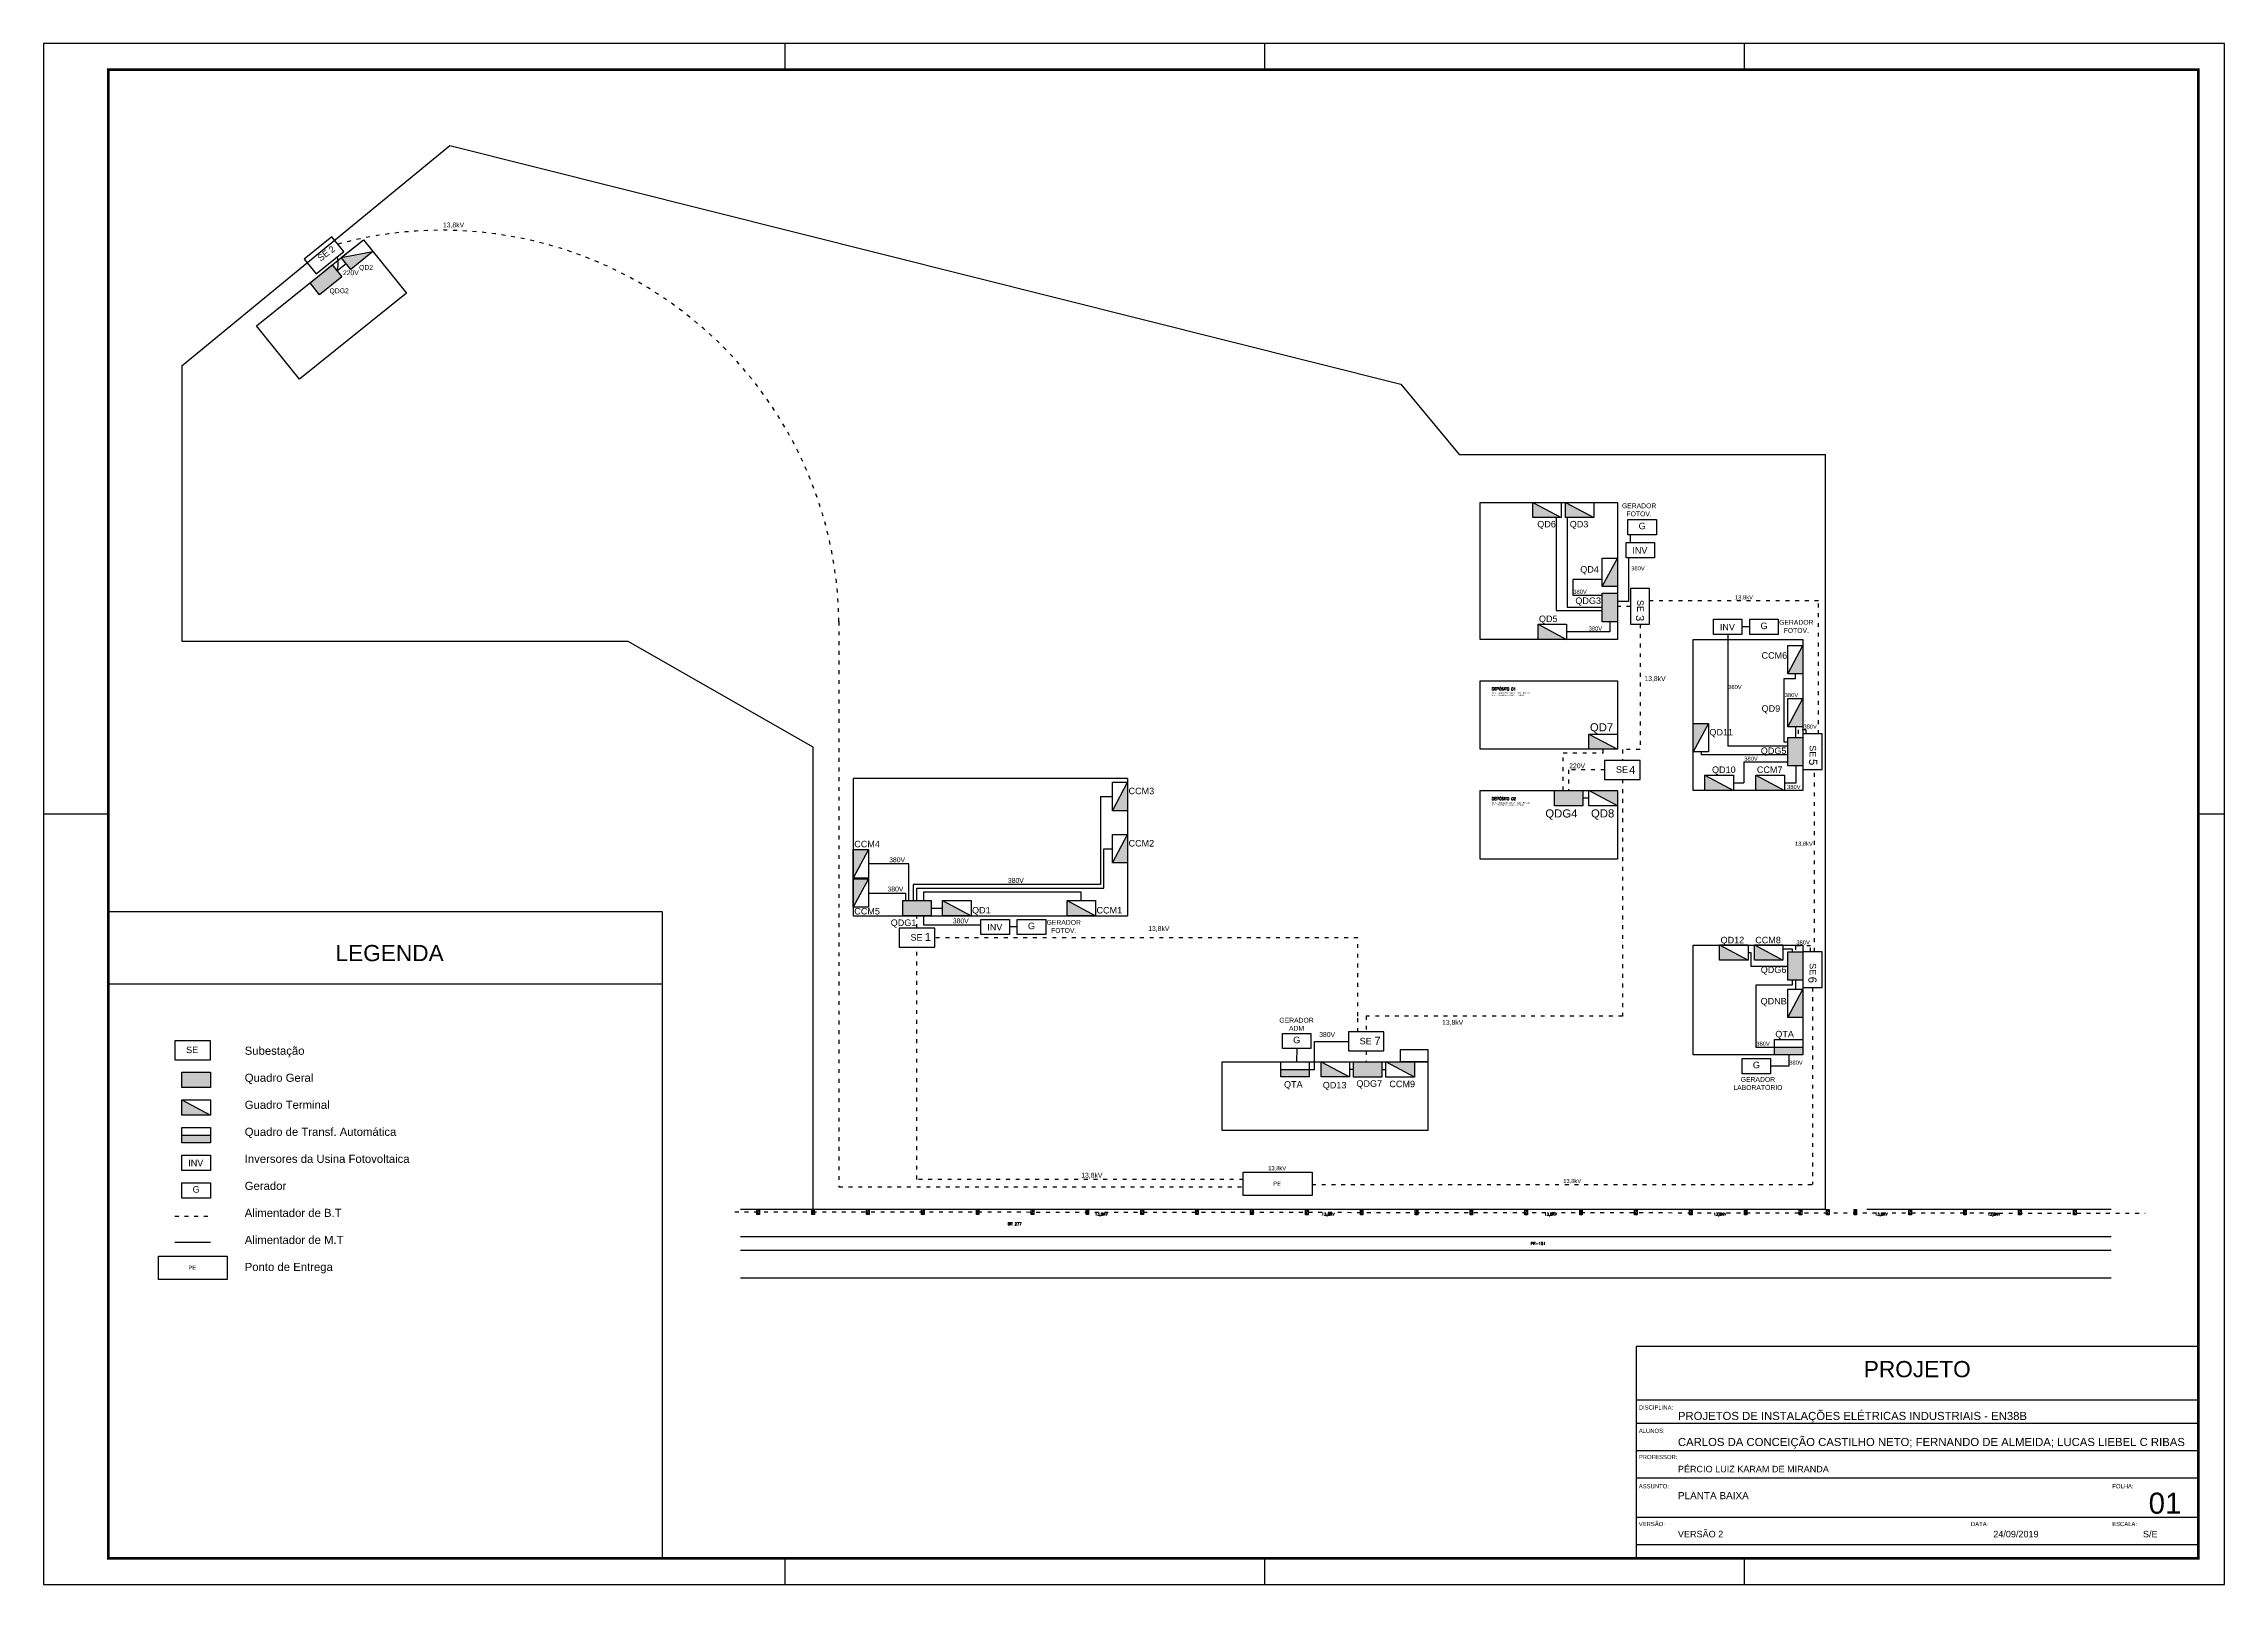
# Model space of a CAD drawing. Header units: millimetres. Extents: x 40163 to 43175, y -1573 to -730.
# Drawn here: x 40163 to 40836, y -1573 to -1098 of the extents above; entities that cross this region are included whole.
import ezdxf
from ezdxf.enums import TextEntityAlignment as Align

# ---------------------------------------------------------------- set-up
doc = ezdxf.new("R2010")
doc.units = ezdxf.units.MM
doc.header["$LTSCALE"] = 0.1
doc.linetypes.add('ACAD_ISO03W100', pattern=[30, 12, -18])
doc.linetypes.add('CONTINUO', pattern=[0])
for name, color, linetype in [('Alimentador BT', 7, 'CONTINUO'), ('ARQ-FOLHA', 7, 'Continuous'), ('POSTE', 7, 'Continuous'), ('Subterraneo', 7, 'ACAD_ISO03W100')]:
    doc.layers.add(name, color=color, linetype=linetype)
doc.layers.add('Alimentadores', color=7, linetype='Continuous', lineweight=25)
doc.styles.add('arial', font='arial.ttf')
doc.styles.get("Standard").update_dxf_attribs({"font": 'arial.ttf'})
doc.styles.add('VERT', font='romans.shx', dxfattribs={"height": 1.5})

# ---------------------------------------------------------------- blocks, each defined once
blk = doc.blocks.new('FOLHA A1')
at = {"layer": 'ARQ-FOLHA'}
for p, q in [((841, 0), (0, 0)), ((0, 0), (0, -594)), ((286, -10), (286, 0)), ((471, -10), (471, 0)), ((656, -10), (656, 0)), ((841, -594), (841, 0)), ((0, -297), (25, -297)), ((831, -297), (841, -297)), ((286, -594), (286, -584)), ((471, -594), (471, -584)), ((656, -594), (656, -584)), ((0, -594), (841, -594))]:
    blk.add_line(p, q, dxfattribs=at)
at = {"layer": 'ARQ-FOLHA', "const_width": 1}
blk.add_lwpolyline([(25, -10), (25, -584), (831, -584), (831, -10), (25, -10)], dxfattribs=at)
blk = doc.blocks.new('POSTE PADRAO')
at = {"layer": 'POSTE'}
h = blk.add_hatch(color=256, dxfattribs=at)
h.paths.add_polyline_path([(46, 0), (0, -99), (93, -99)])
h.paths.add_polyline_path([(92, 99), (0, 99), (46, 0)])
at = {"layer": 'POSTE', "color": 0}
blk.add_lwpolyline([(0, -99), (0, 99), (92, 99), (93, -99)], close=True, dxfattribs=at)
at = {"layer": 'POSTE'}
blk.add_lwpolyline([(0, -99), (92, 99)], dxfattribs=at)
blk = doc.blocks.new('Subestacao')
at = {"layer": 'ARQ-FOLHA'}
blk.add_lwpolyline([(0, 5.87), (-10.98, 5.87), (-10.98, 0), (0, 0)], close=True, dxfattribs=at)
at = {"layer": 'ARQ-FOLHA', "insert": (-7.49, 4.04), "char_height": 2, "attachment_point": 1}
blk.add_mtext_dynamic_manual_height_columns('SE', width=9.1419, gutter_width=10, heights=[2], dxfattribs=at)
blk = doc.blocks.new('QDG')
h = blk.add_hatch(color=256)
h.dxf.hatch_style = 1
h.paths.add_polyline_path([(-8.78, 4.7), (-8.78, 0), (0, 0), (0, 4.7)])
at = {"layer": 'ARQ-FOLHA'}
blk.add_lwpolyline([(0, 0), (-8.78, 0), (-8.78, 4.7), (0, 4.7)], close=True, dxfattribs=at)
blk = doc.blocks.new('Qterminal')
h = blk.add_hatch(color=256)
h.dxf.hatch_style = 1
h.paths.add_polyline_path([(-8.78, 4.7), (-8.78, 0), (0, 0)])
at = {"layer": 'ARQ-FOLHA'}
blk.add_line((-8.78, 4.7), (0, 0), dxfattribs=at)
blk.add_lwpolyline([(0, 0), (-8.78, 0), (-8.78, 4.7), (0, 4.7)], close=True, dxfattribs=at)
blk = doc.blocks.new('QTA')
h = blk.add_hatch(color=256)
h.dxf.hatch_style = 1
h.paths.add_polyline_path([(-8.78, 2.35), (-8.78, 0), (0, 0), (0, 2.35)])
at = {"layer": 'ARQ-FOLHA'}
blk.add_line((-8.78, 2.35), (0, 2.35), dxfattribs=at)
blk.add_lwpolyline([(0, 0), (-8.78, 0), (-8.78, 4.7), (0, 4.7)], close=True, dxfattribs=at)
blk = doc.blocks.new('INV')
at = {"layer": 'ARQ-FOLHA'}
blk.add_lwpolyline([(0, 0), (-8.78, 0), (-8.78, 4.7), (0, 4.7)], close=True, dxfattribs=at)
at = {"layer": 'ARQ-FOLHA', "insert": (-6.84, 3.29), "char_height": 2, "attachment_point": 1}
blk.add_mtext_dynamic_manual_height_columns('INV', width=8.7836, gutter_width=10, heights=[0], dxfattribs=at)
blk = doc.blocks.new('Gerador')
at = {"layer": 'ARQ-FOLHA'}
blk.add_lwpolyline([(0, 0), (-8.78, 0), (-8.78, 4.7), (0, 4.7)], close=True, dxfattribs=at)
at = {"layer": 'ARQ-FOLHA', "insert": (-8.78, 3.67), "char_height": 2, "attachment_point": 1}
blk.add_mtext_dynamic_manual_height_columns('\\pxqc;G', width=8.7836, gutter_width=10, heights=[3.67], dxfattribs=at)

msp = doc.modelspace()

# ---------------------------------------------------------------- linework, layer by layer
at = {"color": 3, "linetype": 'CONTINUO'}
for p, q in [((40206.1, -1197.2), (40288.7, -1129.31)), ((40288.7, -1129.31), (40582.05, -1202.91)), ((40206.1, -1282.29), (40206.1, -1197.2)), ((40582.05, -1202.91), (40600.12, -1224.69)), ((40343.76, -1282.29), (40206.1, -1282.29)), ((40400.84, -1314.95), (40343.76, -1282.29))]:
    msp.add_line(p, q, dxfattribs=at)
at = {"color": 3, "linetype": 'Continuous'}
for p, q in [((40600.12, -1224.69), (40713.16, -1224.69)), ((40713.16, -1457.39), (40713.16, -1224.69)), ((40400.77, -1457.36), (40400.84, -1314.95))]:
    msp.add_line(p, q, dxfattribs=at)
at = {"color": 2, "linetype": 'Continuous'}
for p, q in [((40497.79, -1324.6), (40497.79, -1366.91)), ((40378.34, -1457.39), (40713.16, -1457.39)), ((40725.86, -1457.39), (40801.22, -1457.39)), ((40378.34, -1465.85), (40801.22, -1465.85)), ((40378.34, -1470.08), (40801.22, -1470.08)), ((40378.34, -1478.54), (40801.22, -1478.54))]:
    msp.add_line(p, q, dxfattribs=at)
at = {"color": 1, "linetype": 'ACAD_ISO03W100'}
msp.add_line((40376.64, -1458.19), (40811.72, -1458.64), dxfattribs=at)
for p, q in [((40383.84, -1458.2), (40383.85, -1458.2)), ((40400.76, -1458.2), (40400.78, -1458.2)), ((40417.68, -1458.2), (40417.7, -1458.2)), ((40434.61, -1458.2), (40434.62, -1458.2)), ((40451.53, -1458.2), (40451.55, -1458.2)), ((40468.45, -1458.2), (40468.47, -1458.2)), ((40485.38, -1458.2), (40485.4, -1458.2)), ((40502.3, -1458.2), (40502.32, -1458.2)), ((40519.23, -1458.24), (40519.24, -1458.24)), ((40536.15, -1458.24), (40536.17, -1458.24)), ((40553.07, -1458.28), (40553.09, -1458.28)), ((40570, -1458.28), (40570.01, -1458.28)), ((40586.92, -1458.28), (40586.94, -1458.28)), ((40603.84, -1458.28), (40603.86, -1458.28)), ((40620.77, -1458.32), (40620.79, -1458.32)), ((40637.69, -1458.32), (40637.71, -1458.32)), ((40654.62, -1458.32), (40654.63, -1458.32)), ((40671.54, -1458.32), (40671.56, -1458.32)), ((40688.47, -1458.32), (40688.48, -1458.32)), ((40705.39, -1458.32), (40705.41, -1458.32)), ((40713.81, -1458.32), (40713.82, -1458.32)), ((40722.31, -1458.32), (40722.33, -1458.32)), ((40739.24, -1458.32), (40739.26, -1458.32)), ((40756.16, -1458.32), (40756.18, -1458.32)), ((40773.09, -1458.32), (40773.1, -1458.32)), ((40790.01, -1458.32), (40790.03, -1458.32))]:
    msp.add_line(p, q)
at = {"color": 2, "linetype": 'CONTINUO'}
for points in [[(40229.09, -1184.97), (40262.04, -1158.43), (40275.31, -1174.9), (40242.36, -1201.45)], [(40606.61, -1239.42), (40648.92, -1239.42), (40648.92, -1281.73), (40606.61, -1281.73)], [(40672.32, -1281.73), (40706.17, -1281.73), (40706.17, -1328.27), (40672.32, -1328.27)], [(40606.61, -1294.42), (40648.92, -1294.42), (40648.92, -1315.58), (40606.61, -1315.58)], [(40606.61, -1328.27), (40648.92, -1328.27), (40648.92, -1349.43), (40606.61, -1349.43)], [(40672.32, -1375.94), (40706.17, -1375.94), (40706.17, -1409.78), (40672.32, -1409.78)], [(40526.98, -1411.95), (40590.45, -1411.95), (40590.45, -1433.1), (40526.98, -1433.1)], [(40590.45, -1411.95), (40581.98, -1411.95), (40581.98, -1408.14), (40590.45, -1408.14)]]:
    msp.add_lwpolyline(points, close=True, dxfattribs=at)
msp.add_lwpolyline([(40497.79, -1324.6), (40413.17, -1324.6), (40413.17, -1366.91), (40497.79, -1366.91)], dxfattribs=at)
at = {"layer": 'Alimentador BT'}
for p, q in [((40253.88, -1168.02), (40256.67, -1165.77)), ((40630.05, -1244.12), (40630.05, -1272.73)), ((40633.39, -1244.12), (40633.39, -1271.72)), ((40652.86, -1249.38), (40652.86, -1251.79)), ((40652.36, -1256.49), (40652.36, -1269.98)), ((40644.23, -1263.18), (40635.16, -1263.18)), ((40635.16, -1263.18), (40635.16, -1268.06)), ((40635.16, -1268.06), (40644.23, -1268.06)), ((40652.36, -1269.98), (40648.92, -1269.98)), ((40630.05, -1272.73), (40644.23, -1272.73)), ((40633.39, -1271.72), (40644.23, -1271.72)), ((40646.57, -1276.22), (40646.57, -1279.38)), ((40689.76, -1277.83), (40687.35, -1277.83)), ((40646.57, -1279.38), (40633.21, -1279.38)), ((40682.96, -1280.18), (40682.96, -1314.64)), ((40700.38, -1313.4), (40700.38, -1293.79)), ((40700.38, -1293.79), (40703.82, -1293.79)), ((40703.82, -1293.79), (40703.82, -1292.31)), ((40703.82, -1308.68), (40703.82, -1311.93)), ((40674.67, -1316.4), (40674.67, -1316.4)), ((40674.82, -1317.28), (40674.82, -1316.4)), ((40701.47, -1317.28), (40674.82, -1317.28)), ((40701.47, -1314.64), (40682.96, -1314.64)), ((40701.47, -1313.4), (40700.38, -1313.4)), ((40701.47, -1319.52), (40687.91, -1319.52)), ((40687.91, -1319.52), (40687.91, -1325.92)), ((40704.06, -1325.92), (40704.06, -1320.71)), ((40489.45, -1330.13), (40489.45, -1357.29)), ((40489.45, -1330.13), (40493.09, -1330.13)), ((40684.69, -1325.92), (40687.91, -1325.92)), ((40700.43, -1325.92), (40704.06, -1325.92)), ((40430.27, -1350.89), (40417.87, -1350.89)), ((40430.27, -1362.21), (40430.27, -1350.89)), ((40490.51, -1358.42), (40490.51, -1346.26)), ((40490.51, -1346.26), (40493.09, -1346.26)), ((40489.45, -1357.29), (40431.61, -1357.29)), ((40431.61, -1357.29), (40431.61, -1362.21)), ((40432.8, -1362.21), (40432.8, -1358.42)), ((40432.8, -1358.42), (40490.51, -1358.42)), ((40417.87, -1359.92), (40429.23, -1359.92)), ((40429.23, -1359.92), (40429.23, -1362.21)), ((40483.51, -1359.63), (40434.79, -1359.63)), ((40434.79, -1359.63), (40434.79, -1362.21)), ((40437.2, -1364.56), (40440.72, -1364.56)), ((40483.51, -1362.21), (40483.51, -1359.63)), ((40434.83, -1366.91), (40434.83, -1369.76)), ((40434.83, -1369.76), (40452.56, -1369.76)), ((40463.76, -1370.37), (40461.34, -1370.37)), ((40689.24, -1378.29), (40690.1, -1378.29)), ((40690.1, -1378.29), (40690.1, -1382.44)), ((40702.9, -1377.19), (40699.94, -1377.19)), ((40702.9, -1378.05), (40702.9, -1377.19)), ((40690.1, -1382.44), (40701.47, -1382.44)), ((40702.85, -1388.29), (40691.64, -1388.29)), ((40691.64, -1388.29), (40691.64, -1407.44)), ((40702.85, -1386.84), (40702.85, -1388.29)), ((40703.82, -1386.84), (40703.82, -1389.52)), ((40555.44, -1414.3), (40555.44, -1405.67)), ((40555.44, -1405.67), (40565.9, -1405.67)), ((40549.97, -1407.9), (40549.93, -1411.95)), ((40691.64, -1407.44), (40697.38, -1407.44)), ((40701.77, -1409.78), (40701.77, -1413.27)), ((40553.82, -1414.3), (40555.44, -1414.3)), ((40567.5, -1414.3), (40566.26, -1414.3)), ((40576.28, -1414.3), (40577.51, -1414.3)), ((40701.77, -1413.27), (40696.17, -1413.27))]:
    msp.add_line(p, q, dxfattribs=at)
msp.add_lwpolyline([(40640.14, -1330.62), (40638.26, -1330.62)], dxfattribs=at)
msp.add_arc((40246.6, -1165.7), 7.64, 342.29334, 15.1487, dxfattribs=at)
at = {"layer": 'Alimentadores'}
for points in [[(40554.69, -1453.16), (40554.69, -1453.16), (40533.5, -1453.16), (40533.5, -1453.16), (40533.5, -1445.98), (40533.5, -1445.98), (40554.69, -1445.98), (40554.69, -1445.98)], [(40219.96, -1479.09), (40219.96, -1479.09), (40198.78, -1479.09), (40198.78, -1479.09), (40198.78, -1471.92), (40198.78, -1471.92), (40219.96, -1471.92), (40219.96, -1471.92)]]:
    msp.add_lwpolyline(points, close=True, dxfattribs=at)
at = {"layer": 'ARQ-FOLHA'}
for p, q in [((40354.31, -1388), (40183.37, -1388)), ((40203.85, -1467.61), (40214.82, -1467.61)), ((40828.17, -1499.8), (40654.67, -1499.8)), ((40654.67, -1499.8), (40654.67, -1565.13)), ((40828.17, -1516.32), (40654.67, -1516.32)), ((40828.17, -1523.52), (40654.67, -1523.52)), ((40828.17, -1531.97), (40654.67, -1531.97)), ((40654.67, -1531.97), (40654.67, -1531.97)), ((40828.17, -1540.42), (40654.67, -1540.42)), ((40654.67, -1541.42), (40654.67, -1541.42)), ((40828.17, -1552.54), (40654.67, -1552.54)), ((40828.17, -1560.94), (40654.67, -1560.94))]:
    msp.add_line(p, q, dxfattribs=at)
at = {"layer": 'ARQ-FOLHA', "linetype": 'ACAD_ISO03W100'}
msp.add_line((40203.85, -1459.58), (40214.82, -1459.58), dxfattribs=at)
at = {"layer": 'ARQ-FOLHA'}
msp.add_lwpolyline([(40183.37, -1565.13), (40354.31, -1565.13), (40354.31, -1365.69), (40183.37, -1365.69)], close=True, dxfattribs=at)
at = {"layer": 'Subterraneo'}
for p, q in [((40652.96, -1271.5), (40648.92, -1271.5)), ((40710.96, -1269.78), (40658.83, -1269.78)), ((40710.96, -1310.83), (40710.96, -1269.78)), ((40408.73, -1276.21), (40408.73, -1450.49)), ((40707.13, -1309.62), (40704.69, -1309.62)), ((40704.69, -1309.62), (40704.69, -1311.93)), ((40707.13, -1310.83), (40707.13, -1309.62)), ((40709.72, -1378.05), (40709.72, -1321.81)), ((40432.8, -1370.76), (40432.8, -1366.91)), ((40432.8, -1448.21), (40432.8, -1376.63)), ((40568.81, -1373.7), (40438.29, -1373.7)), ((40568.81, -1397.84), (40568.81, -1373.7)), ((40708.51, -1376.21), (40703.84, -1376.21)), ((40703.84, -1376.21), (40703.84, -1378.05)), ((40708.51, -1378.05), (40708.51, -1376.21)), ((40709.1, -1389.03), (40709.1, -1449.77)), ((40568.81, -1402.74), (40568.81, -1397.84)), ((40571.39, -1408.61), (40571.39, -1411.95)), ((40408.73, -1450.49), (40533.5, -1450.49)), ((40533.5, -1448.21), (40432.8, -1448.21)), ((40554.69, -1449.77), (40709.1, -1449.77))]:
    msp.add_line(p, q, dxfattribs=at)
for points in [[(40655.89, -1276.99), (40655.89, -1315.65), (40650.46, -1315.65), (40650.46, -1318.99)], [(40632.21, -1328.27), (40632.21, -1316.71), (40644.53, -1316.71), (40644.53, -1315.58)], [(40650.46, -1324.86), (40650.46, -1397.84), (40571.39, -1397.84), (40571.39, -1402.74)], [(40644.97, -1321.92), (40633.87, -1321.92), (40633.87, -1328.27)]]:
    msp.add_lwpolyline(points, dxfattribs=at)
msp.add_arc((40286.32, -1277.92), 122.43, 0.7992, 105.23996, dxfattribs=at)

# ---------------------------------------------------------------- block references
at = {"xscale": 0.008461871226824855, "yscale": 0.008461871226824855, "zscale": 0.008461871226824855, "rotation": 359.8567546559424}
for p in [(40383.44, -1458.2), (40400.37, -1458.2), (40417.29, -1458.2), (40434.22, -1458.2), (40451.14, -1458.2), (40468.06, -1458.2), (40484.99, -1458.2), (40501.91, -1458.2), (40518.83, -1458.24), (40535.76, -1458.24), (40552.68, -1458.28), (40569.61, -1458.28), (40586.53, -1458.28), (40603.45, -1458.28), (40620.38, -1458.32), (40637.3, -1458.32), (40654.22, -1458.32), (40671.15, -1458.32), (40688.08, -1458.32), (40705, -1458.32), (40713.42, -1458.32), (40721.92, -1458.32), (40738.85, -1458.32), (40755.77, -1458.32), (40772.69, -1458.32), (40789.62, -1458.32)]:
    msp.add_blockref('POSTE PADRAO', p, dxfattribs=at)
at = {"layer": 'Alimentador BT'}
for name, p, rotation in [('Subestacao', (40255.98, -1162.08), 38.85392413150707), ('Qterminal', (40264.99, -1162.09), 38.85392413148655), ('Qterminal', (40648.92, -1256.58), 90), ('QDG', (40648.92, -1267.44), 90), ('Subestacao', (40652.96, -1276.99), 270), ('Qterminal', (40706.17, -1283.52), 90), ('Qterminal', (40706.17, -1299.89), 90), ('Qterminal', (40672.32, -1316.4), 270), ('QDG', (40706.17, -1311.93), 90), ('Subestacao', (40706.17, -1321.81), 270), ('Qterminal', (40497.79, -1325.74), 90), ('QDG', (40629.48, -1328.27), 180), ('Qterminal', (40640.14, -1328.27), 180), ('Qterminal', (40497.79, -1341.86), 90), ('Qterminal', (40413.17, -1355.28), 270), ('Qterminal', (40413.17, -1364.31), 270), ('Subestacao', (40706.17, -1389.03), 270), ('QDG', (40567.5, -1411.95), 180), ('Qterminal', (40577.51, -1411.95), 180)]:
    msp.add_blockref(name, p, dxfattribs=dict(at, rotation=rotation))
for name, p in [('Qterminal', (40631.6, -1244.12)), ('Qterminal', (40641.63, -1244.12)), ('Gerador', (40660.93, -1249.38)), ('INV', (40660.36, -1256.49)), ('Qterminal', (40633.21, -1281.73)), ('INV', (40687.35, -1280.18)), ('Gerador', (40698.55, -1280.18)), ('Qterminal', (40648.92, -1315.58)), ('Subestacao', (40655.95, -1324.86)), ('Qterminal', (40684.69, -1328.27)), ('Qterminal', (40700.43, -1328.27)), ('Qterminal', (40449.5, -1366.91)), ('Qterminal', (40487.9, -1366.91)), ('Subestacao', (40438.29, -1376.63)), ('INV', (40461.34, -1372.72)), ('Gerador', (40472.54, -1372.72)), ('Qterminal', (40689.24, -1380.63)), ('Qterminal', (40699.94, -1380.63)), ('Subestacao', (40214.82, -1411.32)), ('Gerador', (40554.36, -1407.9)), ('Subestacao', (40576.88, -1408.61)), ('QTA', (40706.17, -1409.78)), ('QTA', (40553.82, -1416.64)), ('Qterminal', (40566.26, -1416.64)), ('Gerador', (40696.17, -1415.62)), ('QDG', (40214.82, -1419.85)), ('Qterminal', (40214.82, -1428.39)), ('QTA', (40214.82, -1436.92)), ('INV', (40214.82, -1445.45)), ('Gerador', (40214.82, -1453.98))]:
    msp.add_blockref(name, p, dxfattribs=at)
at = {"layer": 'Alimentadores'}
for name, p, rotation in [('QDG', (40245.57, -1171.7), 218.8539241315129), ('QDG', (40706.17, -1378.05), 90), ('Qterminal', (40706.17, -1389.52), 90)]:
    msp.add_blockref(name, p, dxfattribs=dict(at, rotation=rotation))
msp.add_blockref('QDG', (40437.2, -1366.91), dxfattribs=at)
at = {"layer": 'ARQ-FOLHA', "xscale": 0.8, "yscale": 0.8, "zscale": 0.8}
msp.add_blockref('FOLHA A1', (40163.37, -1097.93), dxfattribs=at)

# ---------------------------------------------------------------- texts
at = {"color": 4, "linetype": 'ACAD_ISO03W100'}
for s, p in [('CI - ILUMINAÇÃO= 22KVA - 220V - F.P.=0.9', (40610.19, -1298.46)), ('C.D. - TUG=8KVA - 220V - F.P.=0,90', (40610.19, -1299.13)), ('CI - ILUMINAÇÃO= 22KVA - 220V - F.P.=0.9', (40610.19, -1332.3)), ('C.D. - TUG=8KVA - 220V - F.P.=0,90', (40610.19, -1332.98))]:
    msp.add_text(s, height=0.4231, dxfattribs=at).set_placement(p)
at = {"linetype": 'Continuous', "lineweight": -3, "style": 'VERT'}
for s, height, p in [('DEPÓSITO 01', 0.8462, (40610.16, -1297.37, 744.64)), ('DEPÓSITO 02', 0.8462, (40610.16, -1331.22, 744.64)), ('13,8KV', 0.846, (40487.71, -1459.36, 744.64)), ('13,8KV', 0.846, (40557.68, -1459.36, 744.64)), ('13,8KV', 0.846, (40626.32, -1459.36, 744.64)), ('13,8KV', 0.846, (40678.53, -1459.36, 744.64)), ('13,8KV', 0.846, (40728.35, -1459.36, 744.64)), ('13,8KV', 0.846, (40763.07, -1459.36, 744.64)), ('BR 277', 0.846, (40460.81, -1462.39, 744.64)), ('PR-151', 0.846, (40622.13, -1468.41, 744.64))]:
    msp.add_text(s, height=height, rotation=359.77332, dxfattribs=at).set_placement(p)
at = {"layer": 'Alimentador BT', "attachment_point": 1}
for s, width, insert, char_height in [('13,8kV', 7.0025, (40286.58, -1153.1), 1.5), ('220V', 7.0025, (40255.71, -1167.84), 1.5), ('QD2', 7.0025, (40260.71, -1166.2), 1.5), ('QDG2', 7.0025, (40251.59, -1173.42), 1.5), ('\\pxqc;GERADOR \\PFOTOV.', 7.0025, (40652.11, -1239.72), 1.5), ('QD6', 5.9306, (40624.18, -1245.13), 2), ('QD3', 5.9306, (40634.21, -1245.13), 2), ('QD4', 5.9306, (40637.45, -1259.09), 2), ('QDG3', 5.9306, (40635.94, -1268.74), 2), ('QD5', 5.9306, (40624.7, -1274.33), 2), ('\\pxqc;GERADOR \\PFOTOV.', 7.0025, (40700.6, -1275.66), 1.5), ('CCM6', 5.9306, (40693.39, -1285.63), 2), ('13,8kV', 7.0025, (40657.26, -1293.02), 1.5), ('QD9', 5.9306, (40693.39, -1302), 2), ('QD7', 5.9306, (40640.43, -1307.54), 2.5), ('QD11', 5.9306, (40677.29, -1309.31), 2), ('QDG5', 5.9306, (40693.15, -1315.02), 2), ('220V', 7.0025, (40634.03, -1319.93), 1.5), ('4', 2.8898, (40652.52, -1320.68), 2.5), ('QD10', 5.9306, (40678.1, -1320.87), 2), ('CCM7', 5.9306, (40691.93, -1320.87), 2), ('CCM3', 5.9306, (40498.09, -1327.43), 2), ('QDG4', 5.9306, (40626.68, -1334.11), 2.5), ('QD8', 5.9306, (40640.77, -1334.1), 2.5), ('CCM4', 5.9306, (40413.47, -1343.8), 2), ('CCM2', 5.9306, (40498.09, -1343.56), 2), ('380V', 7.0025, (40424.25, -1348.9), 1.5), ('380V', 7.0025, (40423.73, -1357.92), 1.5), ('380V', 7.0025, (40460.89, -1355.28), 1.5), ('CCM5', 5.9306, (40413.47, -1364.52), 2), ('QD1', 5.9306, (40449.8, -1364.21), 2), ('CCM1', 5.9306, (40488.2, -1364.21), 2), ('QDG1', 5.9306, (40424.72, -1368.06), 2), ('1', 2.8898, (40435.19, -1372.2), 2.5), ('380V', 7.0025, (40443.88, -1367.76), 1.5), ('\\pxqc;GERADOR \\PFOTOV.', 7.0025, (40474.59, -1368.21), 1.5), ('13,8kV', 7.0025, (40504.17, -1370.11), 1.5), ('QD12', 5.9306, (40680.73, -1373.41), 2), ('CCM8', 5.9306, (40691.43, -1373.41), 2), ('QDG6', 5.9306, (40693.13, -1382.56), 2), ('QDNB', 5.9306, (40693.09, -1392.28), 2), ('\\pxqc;GERADOR \\PADM', 7.0025, (40546.41, -1398.39), 1.5), ('13,8kV', 7.0025, (40594.83, -1399.05), 1.5), ('380V', 7.0025, (40556.91, -1402.8), 1.5), ('7', 2.8898, (40573.93, -1404.23), 2.5), ('QTA', 5.9306, (40697.62, -1402.41), 2), ('QTA', 5.9306, (40546.05, -1417.93), 2), ('QD13', 5.9306, (40558.02, -1418.16), 2), ('QDG7', 5.9306, (40568.39, -1417.67), 2), ('CCM9', 5.9306, (40578.56, -1417.79), 2), ('\\pxqc;GERADOR \\PLABORATÓRIO', 7.0025, (40688.76, -1416.65), 1.5), ('13,8kV', 7.0025, (40483.51, -1446.2), 1.5)]:
    msp.add_mtext_dynamic_manual_height_columns(s, width=width, gutter_width=12.5, heights=[0], dxfattribs=dict(at, insert=insert, char_height=char_height))
for s, width, insert, char_height, rotation in [('2', 2.0212, (40251.04, -1161.09), 2, 39.42084), ('3', 2.8898, (40657.14, -1274.15), 2.5, 270), ('5', 2.8898, (40710.55, -1318.58), 2.5, 270), ('6', 2.8898, (40710.34, -1385.73), 2.5, 270)]:
    msp.add_mtext_dynamic_manual_height_columns(s, width=width, gutter_width=12.5, heights=[0], dxfattribs=dict(at, insert=insert, char_height=char_height, rotation=rotation))
at = {"layer": 'Alimentadores', "char_height": 1.269, "attachment_point": 1}
for s, width, heights, insert in [('380V', 6.6686, [0], (40653.19, -1259.12)), ('380V', 6.6686, [0], (40635.32, -1266.37)), ('13,8kV', 6.6686, [0], (40685.2, -1268.08)), ('380V', 6.6686, [0], (40640.05, -1277.69)), ('380V', 6.6686, [0], (40683.11, -1295.72)), ('380V', 6.6686, [0], (40700.54, -1298.21)), ('380V', 6.6686, [0], (40706.32, -1307.93)), ('380V', 6.6686, [0], (40688.06, -1317.83)), ('380V', 6.6686, [0], (40701.26, -1326.58)), ('13,8kV', 6.6686, [0], (40703.67, -1344.06)), ('380V', 6.6686, [0], (40704.14, -1374.51)), ('380V', 6.6686, [0], (40691.8, -1405.75)), ('380V', 6.6686, [0], (40701.93, -1411.58)), ('13,8kV', 6.6686, [0], (40541.19, -1444.13)), ('\\pxqc;PE', 20.8818, [1.7], (40533.5, -1448.91)), ('13,8kV', 6.6686, [0], (40632.2, -1448.07)), ('\\pxqc;PE', 20.8818, [1.7], (40198.78, -1474.84))]:
    msp.add_mtext_dynamic_manual_height_columns(s, width=width, gutter_width=5.29, heights=heights, dxfattribs=dict(at, insert=insert))
at = {"layer": 'ARQ-FOLHA', "style": 'arial'}
for s, p in [('LEGENDA', (40270.12, -1378.42)), ('PROJETO', (40741.42, -1506.74))]:
    msp.add_text(s, height=5, dxfattribs=at).set_placement(p, align=Align.MIDDLE_CENTER)
for s, height, p in [('DISCIPLINA:', 1.3, (40655.51, -1519.22)), ('PROJETOS DE INSTALAÇÕES ELÉTRICAS INDUSTRIAIS - EN38B', 2.5, (40667.58, -1522.43)), ('ALUNOS:', 1.3, (40655.51, -1526.42)), ('PROFESSOR:', 1.3, (40655.51, -1534.5)), ('CARLOS DA CONCEIÇÃO CASTILHO NETO; FERNANDO DE ALMEIDA; LUCAS LIEBEL C RIBAS', 2.5, (40667.58, -1530.47)), ('PÉRCIO LUIZ KARAM DE MIRANDA', 2, (40667.58, -1538.56)), ('ASSUNTO:', 1.3, (40655.51, -1543.5)), ('PLANTA BAIXA', 2.2, (40667.58, -1546.86)), ('FOLHA:', 1.3, (40801.6, -1543.5)), ('VERSÃO:', 1.3, (40655.51, -1555.17)), ('DATA:', 1.3, (40758, -1555.17)), ('ESCALA:', 1.3, (40801.56, -1555.17)), ('VERSÃO 2', 2, (40667.58, -1558.62)), ('24/09/2019', 2, (40764.87, -1558.62)), ('S/E', 2, (40811.05, -1558.62))]:
    msp.add_text(s, height=height, dxfattribs=at).set_placement(p)
at = {"layer": 'ARQ-FOLHA', "insert": (40225.42, -1407.29), "char_height": 2.5, "attachment_point": 1}
msp.add_mtext_dynamic_manual_height_columns('Subestação\\P\\PQuadro Geral\\P\\PGuadro Terminal\\P\\PQuadro de Transf. Automática\\P\\PInversores da Usina Fotovoltaica\\P\\PGerador\\P\\PAlimentador de B.T\\P\\PAlimentador de M.T\\P\\PPonto de Entrega', width=55.4054, gutter_width=12.5, heights=[0], dxfattribs=at)
at = {"layer": 'ARQ-FOLHA', "style": 'arial'}
msp.add_attdef('01', (40812.81, -1551.34), '01', height=6.5, dxfattribs=at)

doc.saveas('drawing.dxf')
